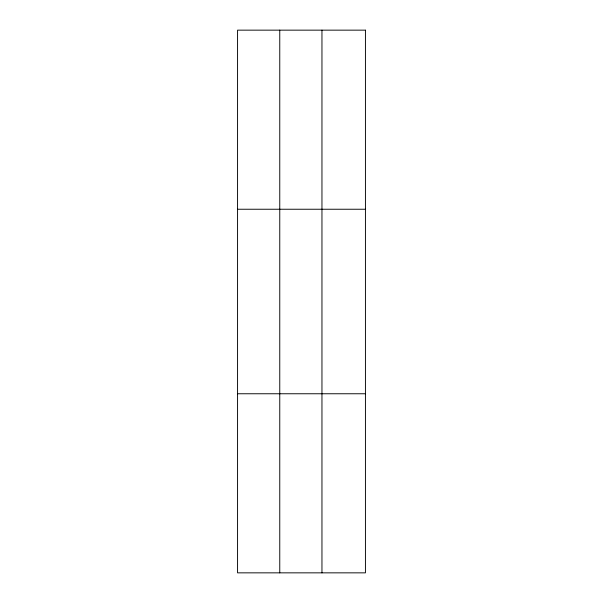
<?xml version="1.0" encoding="UTF-8"?>
<svg xmlns="http://www.w3.org/2000/svg" width="603" height="603" viewBox="0 0 603 603"><rect width="100%" height="100%" fill="white"/><g stroke="black" fill="none" stroke-linecap="round" stroke-linejoin="round"><path stroke-width="0.9" d="M279.762 572.85L279.762 30.15M321.957 572.85L321.957 30.15M237.567 209.241L365.433 209.241M237.567 393.759L365.433 393.759M365.433 30.15L365.433 572.85L237.567 572.85L237.567 30.15L365.433 30.15"/></g></svg>
